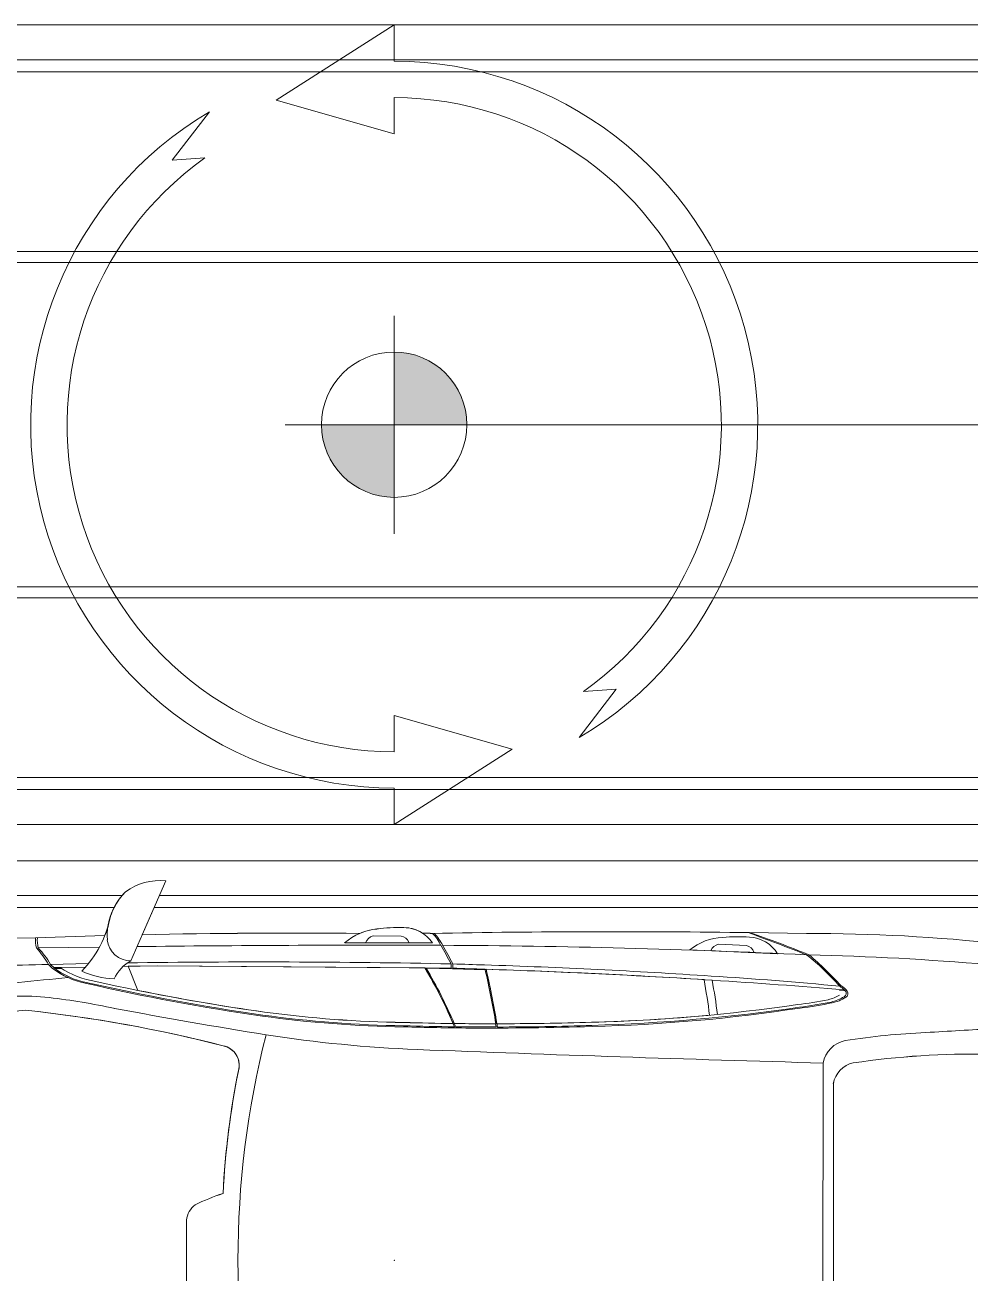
# Model space of a CAD drawing. Header units: inches. Extents: x 0 to 112, y 0 to 46.
# Drawn here: x 43.3 to 45.9, y 21.421 to 24.855 of the extents above; entities that cross this region are included whole.
import ezdxf

# ---------------------------------------------------------------- set-up
doc = ezdxf.new("R2010")
doc.units = ezdxf.units.IN
doc.header["$MEASUREMENT"] = 0
doc.set_wipeout_variables(frame=1)
doc.linetypes.add('PHANTOM', pattern=[12.7, 6.35, -1.27, 1.27, -1.27, 1.27, -1.27])
doc.layers.add('PK24E', color=7, linetype='Continuous')
doc.layers.add('PK24E-COMP-CAR', color=7, linetype='Continuous')
for name, color, linetype, true_color in [('PK24E-COMP-PALLET', 132, 'Continuous', 0x00b7c8), ('PK24E-HELPER', 253, 'PHANTOM', 0xa1a1a1), ('PK24E-SYS-LIFT', 31, 'Continuous', 0xffcc5a), ('PK24E-SYS-SHELF', 31, 'Continuous', 0xffcc5a)]:
    doc.layers.add(name, color=color, linetype=linetype, true_color=true_color)
doc.layers.add('PK24E-TTARROW', color=20, linetype='Continuous', lineweight=20, true_color=0xf54b32)
doc.layers.add('Text', color=142, linetype='Continuous', lineweight=20)

# ---------------------------------------------------------------- blocks, each defined once
blk = doc.blocks.new('ELIFTTT-CHASIS--TOP-COMP-PKE24')
at = {"layer": 'PK24E-HELPER'}
blk.add_point((0, -167.5), dxfattribs=at)
at = {"layer": 'PK24E-SYS-LIFT', "lineweight": 5}
for p, q in [((-68.85, 84.5), (-161.2, 84.5)), ((249.75, 84.5), (68.85, 84.5)), ((-249.75, 72.5), (-81.39, 72.5)), ((81.39, 72.5), (249.75, 72.5)), ((108.63, 9), (114.95, 9)), ((114.75, 8.8), (108.64, 8.8)), ((114.4, 8.7), (108.65, 8.7)), ((112.38, 7.3), (108.76, 7.3)), ((113.01, 6.79), (112.59, 7.21)), ((114.6, -5.5), (114.6, 8.5)), ((114.75, -5.8), (114.75, 8.8)), ((114.95, 8), (114.75, 8)), ((114.95, 7.5), (114.75, 7.5)), ((114.95, 9), (114.95, 8)), ((114.95, 8), (114.95, 7.5)), ((115.6, 7.75), (114.95, 7.75)), ((115.6, 7.75), (115.6, 3.3)), ((118.2, 7.8), (117.1, 7.61)), ((117.1, 7.61), (117.1, -4.61)), ((119.1, 8.5), (118.2, 8.5)), ((118.2, 8.5), (118.2, -5.5)), ((119.1, 8.5), (119.1, 8.15)), ((119.1, 7.64), (119.1, 8.15)), ((131.2, 8.15), (119.1, 8.15)), ((119.1, 7.64), (119.1, 7.62)), ((119.1, 6.42), (119.1, 7.62)), ((131.2, 7.62), (119.1, 7.62)), ((144.33, 8.37), (131.2, 8.37)), ((131.2, 8.37), (131.2, 8.15)), ((131.2, 7.62), (131.2, 8.15)), ((131.2, 6.42), (131.2, 7.62)), ((144.33, 8.37), (144.33, 6.36)), ((146.2, 6.58), (144.47, 8.31)), ((144.47, 8.31), (144.47, 6.32)), ((113.1, -3.58), (113.1, 6.58)), ((115.45, 6), (114.75, 6)), ((115.45, 6), (115.45, -3)), ((117.1, 6.6), (115.6, 6.6)), ((119.1, 4.82), (119.1, 6.42)), ((131.2, 6.42), (119.1, 6.42)), ((119.1, 3.69), (119.1, 4.82)), ((131.2, 4.82), (119.1, 4.82)), ((119.1, 3.69), (119.1, -0.69)), ((131.2, 4.82), (131.2, 6.42)), ((131.2, 3.22), (131.2, 4.82)), ((144.33, 6.36), (144.33, -5.37)), ((144.47, 6.32), (144.47, -5.31)), ((146.2, 6.58), (146.2, 5.09)), ((146.2, 5.09), (146.2, -3.58)), ((146.26, -3.44), (146.26, 6.44)), ((146.26, 6.43), (146.26, -3.43)), ((146.3, -3.35), (146.3, 6.35)), ((115.6, 1.5), (115.6, 3.3)), ((115.8, 3.13), (115.6, 3.13)), ((115.6, -0.3), (115.6, 1.5)), ((115.8, -0.13), (115.8, 3.13)), ((131.2, 3.22), (131.2, -0.22)), ((114.75, -3), (115.45, -3)), ((115.6, -0.13), (115.8, -0.13)), ((115.6, -0.3), (115.6, -4.75)), ((119.1, -1.82), (119.1, -0.69)), ((119.1, -1.82), (119.1, -1.82)), ((131.2, -1.82), (119.1, -1.82)), ((119.1, -3.44), (119.1, -1.82)), ((131.2, -1.82), (131.2, -0.22)), ((131.2, -3.44), (131.2, -1.82)), ((108.83, -6), (114.95, -6)), ((108.85, -5.7), (114.4, -5.7)), ((114.75, -5.8), (108.85, -5.8)), ((108.92, -4.3), (112.38, -4.3)), ((112.59, -4.21), (113.01, -3.79)), ((114.95, -4.5), (114.75, -4.5)), ((114.95, -5), (114.75, -5)), ((114.95, -5), (114.95, -4.5)), ((114.95, -4.75), (115.6, -4.75)), ((114.95, -6), (114.95, -5)), ((115.6, -3.6), (117.1, -3.6)), ((117.1, -4.61), (118.2, -4.8)), ((118.2, -5.5), (119.1, -5.5)), ((119.1, -3.44), (119.1, -3.57)), ((131.2, -3.44), (119.1, -3.44)), ((119.1, -5.15), (119.1, -3.57)), ((119.1, -5.15), (119.1, -5.5)), ((131.2, -5.15), (119.1, -5.15)), ((119.5, -5.3), (119.5, -5.15)), ((119.7, -5.3), (119.5, -5.3)), ((119.53, -8.75), (119.5, -5.3)), ((119.7, -5.3), (119.7, -5.15)), ((119.72, -5.3), (119.7, -5.3)), ((119.72, -5.3), (120.15, -5.3)), ((119.73, -8.75), (119.72, -5.3)), ((126.81, -5.3), (120.15, -5.3)), ((120.15, -5.3), (120.15, -5.3)), ((120.15, -5.3), (120.2, -8.17)), ((120.15, -5.3), (120.2, -8.17)), ((121.68, -5.91), (120.76, -6.61)), ((121.68, -5.91), (120.76, -6.61)), ((120.76, -6.61), (120.76, -6.61)), ((120.76, -6.61), (120.91, -7.75)), ((121.68, -5.91), (121.68, -5.9)), ((122.75, -6.35), (121.68, -5.91)), ((122.75, -6.35), (121.68, -5.91)), ((122.9, -7.49), (122.75, -6.35)), ((122.75, -6.35), (122.75, -6.35)), ((122.9, -7.49), (122.75, -6.35)), ((123.94, -6.92), (124.42, -6.08)), ((124.42, -6.09), (123.94, -6.92)), ((124.42, -6.09), (124.42, -6.08)), ((124.65, -5.95), (125.61, -5.95)), ((124.65, -5.95), (124.65, -5.95)), ((125.61, -5.95), (124.65, -5.95)), ((125.61, -5.95), (125.61, -5.95)), ((125.84, -6.08), (126.32, -6.92)), ((125.84, -6.09), (125.84, -6.08)), ((126.32, -6.92), (125.84, -6.09)), ((126.76, -8.17), (126.81, -5.3)), ((126.81, -5.3), (126.76, -8.17)), ((126.81, -5.3), (126.81, -5.3)), ((126.81, -5.3), (127.84, -5.3)), ((127.83, -8.75), (127.84, -5.3)), ((127.86, -5.3), (127.84, -5.3)), ((127.86, -5.3), (127.86, -5.15)), ((128.06, -5.3), (127.86, -5.3)), ((128.03, -8.75), (128.06, -5.3)), ((128.06, -5.3), (128.06, -5.15)), ((131.2, -5.15), (131.2, -3.44)), ((131.2, -5.15), (131.2, -5.37)), ((131.2, -5.37), (137.47, -5.37)), ((137.79, -5.37), (144.33, -5.37)), ((144.47, -5.31), (146.2, -3.58)), ((119.48, -8.75), (119.49, -9.33)), ((119.71, -8.75), (119.48, -8.75)), ((119.49, -9.5), (119.59, -9.5)), ((119.49, -9.5), (119.5, -9.68)), ((119.5, -9.68), (119.5, -9.75)), ((119.5, -9.68), (128.06, -9.68)), ((119.5, -9.75), (119.5, -9.8)), ((119.5, -9.75), (128.06, -9.75)), ((119.5, -9.8), (128.06, -9.8)), ((119.59, -9.5), (127.97, -9.5)), ((127.97, -9.5), (119.59, -9.5)), ((119.59, -9.5), (119.59, -9.5)), ((119.71, -8.75), (119.71, -9.29)), ((119.71, -8.75), (127.85, -8.75)), ((119.71, -9.29), (127.85, -9.29)), ((120.2, -8.17), (120.2, -8.17)), ((120.2, -8.75), (120.2, -8.17)), ((120.2, -8.75), (120.2, -8.17)), ((120.2, -8.75), (120.2, -8.17)), ((120.91, -7.75), (121.98, -8.2)), ((121.98, -8.2), (122.9, -7.49)), ((122.9, -7.49), (122.9, -7.49)), ((123.93, -7.05), (123.93, -7.05)), ((123.94, -6.92), (123.94, -6.91)), ((123.94, -7.19), (124.42, -8.02)), ((124.65, -8.15), (125.61, -8.15)), ((125.84, -8.02), (126.32, -7.19)), ((126.32, -6.92), (126.32, -6.91)), ((126.33, -7.05), (126.33, -7.05)), ((126.76, -8.17), (126.76, -8.17)), ((126.76, -8.17), (126.76, -8.17)), ((126.76, -8.75), (126.76, -8.17)), ((126.76, -8.75), (126.76, -8.17)), ((126.76, -8.17), (126.76, -8.75)), ((127.85, -8.75), (127.85, -9.29)), ((128.08, -8.75), (127.85, -8.75)), ((127.97, -9.5), (128.07, -9.5)), ((127.97, -9.5), (127.97, -9.5)), ((128.07, -9.5), (128.06, -9.68)), ((128.06, -9.68), (128.06, -9.75)), ((128.06, -9.75), (128.06, -9.8)), ((128.08, -8.75), (128.07, -9.33)), ((-81.39, -72.5), (-249.75, -72.5)), ((249.75, -72.5), (81.39, -72.5)), ((-141.25, -84.5), (-68.85, -84.5)), ((68.85, -84.5), (171.2, -84.5))]:
    blk.add_line(p, q, dxfattribs=at)
at = {"layer": 'PK24E-SYS-LIFT', "lineweight": 5, "flags": 128}
for points in [[(119.49, -9.5), (119.49, -9.42), (119.49, -9.33)], [(128.07, -9.5), (128.07, -9.42), (128.07, -9.33)]]:
    blk.add_lwpolyline(points, dxfattribs=at)
at = {"layer": 'PK24E-SYS-LIFT', "lineweight": 5}
for radius in [109, 60]:
    blk.add_circle((0, 0), radius, dxfattribs=at)
for centre, radius, start, end in [((112.38, 7), 0.3, 45, 90), ((114.4, 8.5), 0.2, 0, 90), ((144.33, 8.17), 0.2, 45, 90), ((112.8, 6.58), 0.3, 0, 45), ((115.4, 3.3), 0.2, 0, 75.5225), ((146.06, 6.44), 0.2, 0, 45), ((146.19, 6.35), 0.11, 0, 50.4877), ((115.4, -0.3), 0.2, 284.4775, 0), ((146.19, -3.35), 0.11, 309.5123, 0), ((112.38, -4), 0.3, 270, 315), ((112.8, -3.58), 0.3, 315, 0), ((114.4, -5.5), 0.2, 270, 0), ((137.63, -12.31), 6.94, 88.6726, 91.3112), ((144.33, -5.17), 0.2, 270, 315), ((146.06, -3.44), 0.2, 315, 0), ((119.56, -9.5), 0.0322, 1.5298, 3.1054), ((127.94, -9.5), 0.0274, 357.5302, 359.3787)]:
    blk.add_arc(centre, radius, start, end, dxfattribs=at)
for centre, major_axis, ratio, start_param, end_param in [((125.13, -7.05), (1.2, 0), 0.999924, 1.981934, 2.206856), ((125.13, -7.05), (1.2, 0), 0.999924, 0.934737, 1.159658), ((114.79, 16.33), (18.71, -18.48), 0.975618, 5.661152, 5.669909), ((125.13, -7.05), (1.2, 0), 0.999924, 3.029132, 3.254054), ((125.13, -7.05), (1.2, 0), 0.999924, 4.076329, 4.301251), ((125.13, -7.05), (1.2, 0), 0.999924, 5.123527, 5.348449), ((125.13, -7.05), (1.2, 0), 0.999924, 6.170724, 6.395646), ((132.77, 16.33), (18.71, 18.48), 0.975618, 3.754869, 3.763626)]:
    blk.add_ellipse(centre, major_axis=major_axis, ratio=ratio, start_param=start_param, end_param=end_param, dxfattribs=at)
for points, knots in [([(119.59, -9.5), (119.59, -9.5), (119.59, -9.5), (119.59, -9.5), (119.59, -9.5)], [0, 0, 0, 0, 0.942376, 1, 1, 1, 1]), ([(120.2, -8.17), (120.2, -8.17), (120.2, -8.17), (120.2, -8.17), (120.2, -8.17), (120.2, -8.17), (120.2, -8.17)], [0, 0, 0, 0, 0.043511, 0.220779, 0.610768, 1, 1, 1, 1]), ([(127.97, -9.5), (127.97, -9.5), (127.97, -9.5), (127.97, -9.5), (127.97, -9.5)], [0, 0, 0, 0, 0.058671, 1, 1, 1, 1])]:
    blk.add_open_spline(points, degree=3, knots=knots, dxfattribs=at)
blk = doc.blocks.new('ELIFTTT-TT--TOP-COMP-PKE24')
at = {"layer": 'PK24E-SYS-LIFT', "lineweight": 5}
for p, q in [((-18.75, 89.5), (-18.75, 84.5)), ((-11.25, 89.5), (-18.75, 89.5)), ((-11.25, 84.5), (-11.25, 89.5)), ((-3.6, 89.5), (-3.6, 84.5)), ((-3.6, 89.5), (-3.58, 89.5)), ((-3.58, 89.5), (-3.58, 84.5)), ((-0.17, 89.5), (-3.58, 89.5)), ((-0.17, 84.5), (-0.17, 89.5)), ((-0.17, 89.5), (0.17, 89.5)), ((0.17, 89.5), (0.17, 84.5)), ((3.58, 89.5), (0.17, 89.5)), ((3.58, 84.5), (3.58, 89.5)), ((3.58, 89.5), (3.6, 89.5)), ((3.6, 84.5), (3.6, 89.5)), ((11.25, 89.5), (11.25, 84.5)), ((18.75, 89.5), (11.25, 89.5)), ((18.75, 84.5), (18.75, 89.5)), ((230.5, 84.5), (-230.5, 84.5)), ((-87.6, 74.5), (-220.5, 74.5)), ((-87.6, -74.5), (-87.6, 74.5)), ((77.6, 74.5), (-77.6, 74.5)), ((-77.6, 74.5), (-77.6, -74.5)), ((77.6, -74.5), (77.6, 74.5)), ((220.5, 74.5), (87.6, 74.5)), ((87.6, 74.5), (87.6, -74.5)), ((98.42, 7.96), (96.92, 7.8)), ((96.92, 7.8), (96.92, 7.7)), ((96.92, 7.7), (96.92, 7.29)), ((96.92, 7.29), (96.92, 6.04)), ((98.42, 5.5), (98.42, 8.05)), ((98.42, 8.05), (111.02, 8.05)), ((98.52, 8.79), (98.52, 8.05)), ((98.82, 8.79), (98.52, 8.79)), ((98.82, 8.05), (98.82, 8.79)), ((98.82, 8.79), (110.62, 8.79)), ((110.62, 8.79), (110.62, 8.05)), ((110.92, 8.79), (110.62, 8.79)), ((110.92, 8.05), (110.92, 8.79)), ((111.02, 6.75), (111.02, 8.05)), ((96.92, 5.5), (96.62, 5.5)), ((96.62, 5.5), (96.62, 0)), ((96.92, 6.04), (96.92, 4.93)), ((96.92, 4.93), (96.92, 2.77)), ((98.42, -11.5), (98.42, 5.5)), ((111.32, 6.75), (99.67, 6.75)), ((99.67, 4.25), (111.32, 4.25)), ((104.72, -10.25), (104.72, 4.25)), ((105.72, -10.25), (105.72, 4.25)), ((111.02, -10.25), (111.02, 4.25)), ((111.32, 4.25), (111.32, 6.75)), ((112.82, 6.1), (111.32, 6.1)), ((112.82, 0), (112.82, 6.1)), ((-87.6, 2.25), (-220, 2.25)), ((-59.96, 2.25), (-77.6, 2.25)), ((77.6, 2.25), (59.96, 2.25)), ((96.42, 2.25), (87.6, 2.25)), ((96.62, 2.75), (96.52, 2.75)), ((96.52, 2.75), (96.52, -2.75)), ((96.62, 0), (96.62, -5.5)), ((96.92, 2.77), (96.92, 1.25)), ((96.92, 1.25), (96.92, 0)), ((96.92, 0), (96.92, -1.25)), ((112.92, 2.75), (112.82, 2.75)), ((112.82, -6.1), (112.82, 0)), ((112.92, -2.75), (112.92, 2.75)), ((220, 2.25), (113.02, 2.25)), ((-220, -2.25), (-87.6, -2.25)), ((-77.6, -2.25), (-59.96, -2.25)), ((59.96, -2.25), (77.6, -2.25)), ((87.6, -2.25), (96.42, -2.25)), ((96.52, -2.75), (96.62, -2.75)), ((96.92, -1.25), (96.92, -2.77)), ((96.92, -2.77), (96.92, -4.29)), ((112.82, -2.75), (112.92, -2.75)), ((113.02, -2.25), (220, -2.25)), ((96.62, -5.5), (96.92, -5.5)), ((96.92, -4.29), (98.42, -4.37)), ((96.92, -5.04), (96.92, -4.29)), ((96.92, -7.96), (96.92, -5.04)), ((97.52, -5.07), (96.92, -5.04)), ((97.52, -5.93), (97.52, -5.07)), ((97.52, -7.65), (97.52, -5.93)), ((111.02, -6.1), (112.82, -6.1)), ((112.52, -6.7), (111.02, -6.7)), ((112.52, -22.7), (112.52, -6.7)), ((116.42, -6.41), (114.62, -6.41)), ((114.62, -6.41), (114.62, -7.49)), ((114.62, -22.99), (114.62, -6.41)), ((117.72, -5.1), (116.42, -5.1)), ((116.42, -24.3), (116.42, -5.1)), ((117.72, -5.1), (137.72, -5.1)), ((117.72, -5.1), (117.72, -5.87)), ((117.72, -6.6), (117.72, -5.87)), ((117.72, -6.6), (137.72, -6.6)), ((117.72, -9.47), (117.72, -6.6)), ((153.04, -5.05), (137.72, -5.05)), ((137.72, -5.05), (137.72, -5.1)), ((137.72, -5.82), (137.72, -5.1)), ((137.72, -5.82), (137.72, -6.6)), ((137.72, -9.38), (137.72, -6.6)), ((155.72, -7.73), (153.04, -5.05)), ((153.04, -24.35), (153.04, -5.05)), ((96.92, -7.96), (97.52, -8.02)), ((98.42, -7.59), (97.52, -7.65)), ((111.32, -10.25), (99.67, -10.25)), ((111.32, -10.25), (111.32, -12.75)), ((114.62, -7.49), (112.52, -7.49)), ((114.62, -14.7), (114.62, -7.49)), ((117.72, -10.92), (117.72, -9.47)), ((137.72, -9.38), (137.72, -10.92)), ((155.72, -21.67), (155.72, -7.73)), ((97.52, -13.45), (98.42, -13.54)), ((98.42, -13.65), (98.42, -11.5)), ((98.42, -13.65), (98.42, -14.92)), ((104.72, -15.45), (98.42, -13.65)), ((99.67, -12.75), (111.32, -12.75)), ((104.72, -14.4), (104.72, -12.75)), ((105.72, -14.4), (105.72, -12.75)), ((111.02, -14.4), (111.02, -12.75)), ((137.72, -10.92), (117.72, -10.92)), ((117.72, -10.92), (117.72, -14.7)), ((137.72, -13.72), (137.72, -10.92)), ((137.72, -13.72), (137.72, -15.68)), ((98.42, -15.5), (98.42, -14.92)), ((98.42, -15.5), (98.62, -15.55)), ((98.62, -15.55), (104.72, -17.18)), ((98.62, -19.04), (98.62, -15.55)), ((104.72, -14.4), (105.72, -14.4)), ((104.72, -22.75), (104.72, -14.4)), ((105.72, -22.75), (105.72, -14.4)), ((105.72, -14.4), (111.02, -14.4)), ((111.02, -22.55), (111.02, -14.4)), ((114.62, -21.91), (114.62, -14.7)), ((117.72, -14.7), (117.72, -18.48)), ((137.72, -18.48), (137.72, -15.68)), ((98.62, -20.56), (98.62, -19.04)), ((98.62, -20.77), (98.62, -20.56)), ((117.72, -18.48), (137.72, -18.48)), ((117.72, -19.93), (117.72, -18.48)), ((117.72, -21.45), (117.72, -19.93)), ((137.72, -18.48), (137.72, -20.02)), ((137.72, -21.45), (137.72, -20.02)), ((99.72, -21.96), (104.72, -22.4)), ((104.72, -22.95), (104.72, -22.75)), ((104.72, -22.75), (105.72, -22.75)), ((104.72, -22.95), (105.72, -22.95)), ((105.72, -22.55), (111.02, -22.55)), ((105.72, -22.75), (111.02, -22.75)), ((105.72, -22.95), (105.72, -22.75)), ((111.02, -22.75), (111.02, -22.55)), ((111.02, -22.7), (112.52, -22.7)), ((112.52, -21.91), (114.62, -21.91)), ((114.62, -21.91), (114.62, -22.99)), ((114.62, -22.99), (116.42, -22.99)), ((117.72, -22.3), (117.72, -21.45)), ((137.72, -21.45), (117.72, -21.45)), ((117.72, -22.3), (117.72, -24.3)), ((137.72, -21.45), (137.72, -22.37)), ((137.72, -24.3), (137.72, -22.37)), ((153.04, -24.35), (155.72, -21.67)), ((116.42, -24.3), (117.72, -24.3)), ((137.72, -24.3), (117.72, -24.3)), ((118.31, -29.45), (118.31, -24.3)), ((118.61, -29.45), (118.61, -24.3)), ((129.61, -29.45), (129.61, -24.3)), ((129.91, -29.45), (129.91, -24.3)), ((137.72, -24.3), (137.72, -24.35)), ((137.72, -24.35), (148.38, -24.35)), ((148.87, -24.35), (148.38, -24.35)), ((148.87, -24.35), (153.04, -24.35)), ((118.61, -29.45), (118.31, -29.45)), ((129.61, -29.45), (118.61, -29.45)), ((129.91, -29.45), (129.61, -29.45)), ((-220.5, -74.5), (-87.6, -74.5)), ((-77.6, -74.5), (77.6, -74.5)), ((87.6, -74.5), (220.5, -74.5)), ((230.5, -84.5), (-230.5, -84.5)), ((-18.75, -84.5), (-18.75, -89.5)), ((-11.25, -89.5), (-11.25, -84.5)), ((-3.6, -84.5), (-3.6, -89.5)), ((-3.58, -84.5), (-3.58, -89.5)), ((-0.17, -89.5), (-0.17, -84.5)), ((0.17, -84.5), (0.17, -89.5)), ((3.58, -89.5), (3.58, -84.5)), ((3.6, -89.5), (3.6, -84.5)), ((11.25, -84.5), (11.25, -89.5)), ((18.75, -89.5), (18.75, -84.5)), ((-11.25, -89.5), (-18.75, -89.5)), ((-3.58, -89.5), (-3.6, -89.5)), ((-0.17, -89.5), (-3.58, -89.5)), ((0.17, -89.5), (-0.17, -89.5)), ((3.58, -89.5), (0.17, -89.5)), ((3.6, -89.5), (3.58, -89.5)), ((18.75, -89.5), (11.25, -89.5))]:
    blk.add_line(p, q, dxfattribs=at)
blk.add_circle((100.47, -19.8), 2, dxfattribs=at)
for centre, radius, start, end in [((0, 0), 109, 50.8258, 129.1742), ((0, 0), 109, 143.482, 178.8172), ((0, 0), 109, 4.6242, 36.518), ((0, 0), 60, 2.1491, 177.8509), ((99.67, 5.5), 1.25, 90, 180), ((99.67, 5.5), 1.25, 180, 270), ((99.77, 5.5), 0.6, 0, 180), ((99.77, 5.5), 0.6, 180, 0), ((109.97, 5.5), 0.6, 0, 180), ((109.97, 5.5), 0.6, 180, 0), ((96.52, 2.65), 0.1, 90, 180), ((112.92, 2.65), 0.1, 0, 90), ((0, 0), 109, 181.1828, 216.518), ((0, 0), 60, 182.1491, 270), ((0, 0), 60, 270, 357.8509), ((96.52, -2.65), 0.1, 180, 270), ((112.92, -2.65), 0.1, 270, 0), ((99.67, -11.5), 1.25, 90, 180), ((99.67, -11.5), 1.25, 180, 270), ((99.77, -11.5), 0.6, 0, 180), ((99.77, -11.5), 0.6, 180, 0), ((109.97, -11.5), 0.6, 0, 180), ((109.97, -11.5), 0.6, 180, 0), ((100.47, -19.8), 2, 157.6684, 202.3316), ((100.47, -19.8), 2, 202.3316, 157.6684), ((0, 0), 109, 323.482, 347.9529), ((99.82, -20.77), 1.2, 180, 265), ((0, 0), 109, 230.8258, 309.1742)]:
    blk.add_arc(centre, radius, start, end, dxfattribs=at)
for points, knots in [([(96.42, 0), (96.42, 0.17), (96.42, 0.52), (96.42, 1.02), (96.42, 1.48), (96.42, 1.89), (96.42, 2.22), (96.42, 2.46), (96.42, 2.62), (96.42, 2.64), (96.42, 2.65)], [0, 0, 0, 0, 0.125, 0.25, 0.375, 0.5, 0.625, 0.75, 0.875, 1, 1, 1, 1]), ([(113.02, -2.65), (113.02, -2.64), (113.02, -2.62), (113.02, -2.46), (113.02, -2.22), (113.02, -1.89), (113.02, -1.48), (113.02, -1.02), (113.02, -0.52), (113.02, 0), (113.02, 0.52), (113.02, 1.02), (113.02, 1.48), (113.02, 1.89), (113.02, 2.22), (113.02, 2.46), (113.02, 2.62), (113.02, 2.64), (113.02, 2.65)], [0, 0, 0, 0, 0.0625, 0.125, 0.1875, 0.25, 0.3125, 0.375, 0.4375, 0.5, 0.5625, 0.625, 0.6875, 0.75, 0.8125, 0.875, 0.9375, 1, 1, 1, 1]), ([(96.42, -2.65), (96.42, -2.64), (96.42, -2.62), (96.42, -2.46), (96.42, -2.22), (96.42, -1.89), (96.42, -1.48), (96.42, -1.02), (96.42, -0.52), (96.42, -0.17), (96.42, 0)], [0, 0, 0, 0, 0.125, 0.25, 0.375, 0.5, 0.625, 0.75, 0.875, 1, 1, 1, 1]), ([(97.52, -7.65), (97.52, -7.81), (97.52, -8.13), (97.52, -8.66), (97.52, -9.21), (97.52, -9.6), (97.52, -9.79)], [0, 0, 0, 0, 0.25, 0.5, 0.75, 1, 1, 1, 1]), ([(97.52, -9.79), (97.52, -9.96), (97.52, -10.31), (97.52, -10.82), (97.52, -11.3), (97.52, -11.76), (97.52, -12.18), (97.52, -12.55), (97.52, -12.87), (97.52, -13.12), (97.52, -13.31), (97.52, -13.41), (97.52, -13.46), (97.52, -13.45), (97.52, -13.45)], [0, 0, 0, 0, 0.09042, 0.180841, 0.271261, 0.361682, 0.452102, 0.542523, 0.632943, 0.723363, 0.813784, 0.904205, 0.994625, 1, 1, 1, 1]), ([(148.38, -24.35), (148.39, -24.35), (148.39, -24.35), (148.43, -24.35), (148.49, -24.35), (148.57, -24.35), (148.65, -24.35), (148.73, -24.35), (148.8, -24.35), (148.85, -24.35), (148.86, -24.35), (148.87, -24.35), (148.87, -24.35)], [0, 0, 0, 0, 0.106795, 0.213596, 0.320503, 0.427754, 0.535474, 0.643625, 0.75192, 0.859858, 0.967037, 1, 1, 1, 1])]:
    blk.add_open_spline(points, degree=3, knots=knots, dxfattribs=at)
blk = doc.blocks.new('*U8')
at = {"lineweight": 5}
blk.add_wipeout([(-262.27, 110), (262.27, 110), (267.5, 96.99), (267.5, -96.99), (262.27, -110), (-262.27, -110), (-267.5, -96.99), (-267.5, 96.99)], dxfattribs=at)
at = {"layer": 'PK24E-COMP-PALLET', "lineweight": 5}
for p, q in [((262.27, 110), (-262.27, 110)), ((249.45, 100.42), (-249.45, 100.42)), ((249.45, 97.11), (-249.45, 97.11)), ((249.45, 47.67), (-249.45, 47.67)), ((249.45, 44.65), (-249.45, 44.65)), ((249.45, -44.65), (-249.45, -44.65)), ((249.45, -47.67), (-249.45, -47.67)), ((249.45, -97.11), (-249.45, -97.11)), ((249.45, -100.42), (-249.45, -100.42)), ((262.27, -110), (-262.27, -110))]:
    blk.add_line(p, q, dxfattribs=at)
at = {"layer": 'PK24E-HELPER', "lineweight": 5}
blk.add_point((0, 0), dxfattribs=at)
blk = doc.blocks.new('TTARROW---TOP-DECOR-PK24')
at = {"layer": 'PK24E-TTARROW', "lineweight": 5}
for points in [[(0, 90), (0, 80), (-32.49, 89.27), (0, 110), (0, 100, -0.763437), (50.85, -86.11), (61.06, -72.77), (52.06, -73.42, 0.73095)], [(0, -90), (0, -80), (32.49, -89.27), (0, -110), (0, -100, -0.763437), (-50.85, 86.11), (-61.06, 72.77), (-52.06, 73.42, 0.73095)]]:
    blk.add_lwpolyline(points, format="xyb", close=True, dxfattribs=at)
blk = doc.blocks.new('ELIFT-DU--TOP-COMP-PKE24')
at = {"layer": 'PK24E-HELPER', "lineweight": 5}
blk.add_point((0, 0), dxfattribs=at)
at = {"layer": 'PK24E-SYS-LIFT', "linetype": 'Continuous', "lineweight": 5}
for p, q in [((-245.37, -130.25), (266.63, -130.25)), ((-270.56, -133.55), (294.94, -133.55)), ((-270.56, -133.88), (294.94, -133.88)), ((279.63, -131.25), (-258.37, -131.25)), ((279.63, -131.55), (-258.37, -131.55)), ((-270.56, -134.98), (294.94, -134.98)), ((-270.56, -137.52), (294.94, -137.52)), ((-270.56, -138.62), (294.94, -138.62)), ((-270.56, -138.95), (294.94, -138.95)), ((-258.37, -140.95), (279.63, -140.95)), ((-258.37, -141.25), (279.63, -141.25))]:
    blk.add_line(p, q, dxfattribs=at)
at = {"lineweight": 5}
blk.add_wipeout([(-285.75, -175), (-285.75, -160), (307, -160), (307, -175)], dxfattribs=at)
at = {"layer": 'PK24E-SYS-LIFT', "linetype": 'Continuous', "lineweight": 5}
for p, q in [((307, -160), (-285.75, -160)), ((-285.75, -175), (307, -175))]:
    blk.add_line(p, q, dxfattribs=at)
blk = doc.blocks.new('*U32')
for name in ['ELIFTTT-CHASIS--TOP-COMP-PKE24', 'ELIFTTT-TT--TOP-COMP-PKE24']:
    blk.add_blockref(name, (0, 0))
at = {"layer": 'PK24E-SYS-SHELF'}
blk.add_blockref('*U8', (0, 0), dxfattribs=at)
blk.add_blockref('TTARROW---TOP-DECOR-PK24', (0, 0))
blk.add_blockref('ELIFT-DU--TOP-COMP-PKE24', (0, 0))
blk = doc.blocks.new('SEDAN---TOP-COMP-PKE24')
at = {"layer": 'PK24E-COMP-CAR', "lineweight": 5}
for p, q in [((120.81, 48.65), (120.81, -48.65)), ((-57.16, 11.11), (-57.16, -11.11)), ((16.52, -65.21), (16.91, -64.26)), ((16.91, -64.26), (28.03, -64.26)), ((28.03, -64.26), (27.9, -65.14)), ((-70.54, -74.33), (-73.22, -80.95)), ((122.48, -74.33), (124.09, -74.18)), ((123.8, -74.5), (124.09, -74.18)), ((-95.15, -81.48), (-93.97, -80.32)), ((-94.58, -81.49), (-93.64, -80.58)), ((-94.58, -81.49), (-84.09, -81.71)), ((-93.64, -80.58), (-91.91, -80.62)), ((-93.36, -80.34), (-91.61, -80.39)), ((-91.91, -80.62), (-84.91, -80.75)), ((-74.57, -80.93), (-65.09, -81.1)), ((15.63, -80.44), (-65.09, -81.1)), ((16.01, -80.23), (8.78, -80.42)), ((15.63, -81.62), (15.63, -80.46)), ((16.01, -80.23), (25.03, -79.95)), ((16.15, -81.61), (16.15, -80.46)), ((-62.86, -104.5), (-72.44, -82.5)), ((105.43, -84.4), (81.33, -85.52)), ((-98.66, -88.8), (-169.27, -88.29)), ((-98.66, -88.8), (-79.61, -89.39)), ((-97.93, -86.02), (-81.06, -86.26)), ((10.5, -87.37), (-13.63, -87.41)), ((-5.82, -89.3), (1.87, -89.25)), ((89.22, -87.05), (96.9, -86.66)), ((97.78, -90.23), (113.41, -89.96))]:
    blk.add_line(p, q, dxfattribs=at)
blk.add_lwpolyline([(237.67, 34.67, -0.065564), (237.67, -34.67, -0.050927), (233.64, -58.91, -0.171896), (225.75, -72.2, -0.105095), (211.54, -78.64, -0.042052), (167.21, -87.06, -0.029408), (113.41, -89.96), (97.78, -90.23, -0.008053), (10.57, -90.02, -0.000309), (7.83, -90.05, -0.150488), (2.6, -91.59, -0.044865), (-4.76, -91.22, -0.077763), (-9.49, -90.01, -0.007742), (-69.33, -89.64), (-62.86, -104.5, -0.182926), (-73.91, -101.48, -0.158163), (-78.74, -91.93, 0.023024), (-79.61, -89.39), (-98.66, -88.8), (-169.27, -88.29)], format="xyb", dxfattribs=at)
for points in [[(-101.46, 68.87, 0.21976), (-113.83, 62.35, 0.069678), (-119.98, 41.74, 0.063275), (-119.98, -41.74, 0.069678), (-113.83, -62.35, 0.21976), (-101.46, -68.87, 0.037117), (-46.41, -58.91, 0.360325), (-42.69, -53.02, -0.038423), (-47.08, -18.45, -0.032223), (-54.77, -15.32, -0.201945), (-57.16, -11.11), (-57.16, 11.11, -0.201945), (-54.77, 15.32, -0.032223), (-47.08, 18.45, -0.038423), (-42.69, 53.02, 0.360325), (-46.41, 58.91, 0.037117)], [(126.3, 54.38, 0.304088), (120.81, 48.65), (120.81, -48.65, 0.304088), (126.3, -54.38, 0.041268), (163.52, -56.77, 0.163886), (180.58, -26.5, 0.091893), (180.58, 26.5, 0.163886), (163.52, 56.77, 0.041268)], [(-35.67, -68.36, 0.014822), (-70.53, -74.32), (-73.22, -80.95), (-65.09, -81.1), (8.42, -80.5, 0.035411), (16.22, -65.21, 0.004063), (2.71, -65.49, 0.030043)], [(28.25, -65.14, -0.016235), (25.28, -80.15, 0.007485), (85.26, -77.28, 0.008624), (86.77, -67.51, 0.017199), (54.29, -65.56, 0.00745)]]:
    blk.add_lwpolyline(points, format="xyb", close=True, dxfattribs=at)
for centre, radius, start, end in [((210.31, 0), 253.31, 165.808, 194.192), ((38507.92, 0), 38389.96, 179.918916, 180.081084), ((-50.97, -10.37), 6.23, 186.772, 232.4403), ((-26.66, 42.67), 64.44, 244.1381, 251.5206), ((179.75, -7.18), 227.11, 182.8433, 191.4441), ((127.83, -47.42), 7.13, 189.9413, 257.5968), ((-48.11, -53.72), 5.46, 280.7864, 15.7195), ((396.89, -10097.96), 10047.5, 91.590564, 92.227959), ((125.55, -53), 7.66, 190.0225, 259.0962), ((159.36, 169.54), 226.34, 261.6002, 271.0528), ((20.7, -421.08), 363.31, 92.2731, 98.8617), ((-140.88, 306.38), 377.31, 275.9976, 284.3943), ((154.02, 128.07), 190.95, 260.983, 267.6826), ((-100.59, -52.21), 16.68, 217.4493, 267.0265), ((209.43, -1589.03), 1546.4, 99.10455, 100.67068), ((7.17, -381.59), 317.33, 90.8296, 97.8651), ((7.21, -382.52), 317.96, 90.8306, 97.8297), ((26.5, -878.44), 814.5, 90.39974, 91.68308), ((26.62, -883.44), 819.2, 90.70082, 91.68048), ((26.97, -896.69), 831.55, 90.74266, 91.67201), ((-95.53, -17.86), 121.37, 328.9283, 337.5024), ((-95.23, -17.86), 121.37, 328.9738, 337.0404), ((26.97, -896.69), 831.55, 90.44531, 90.72021), ((27.03, -939.01), 873.87, 89.94289, 90.42712), ((26.45, -924.83), 860.88, 88.13638, 90.37496), ((-204.64, -26.99), 235.7, 347.0129, 350.6847), ((-204.34, -26.99), 235.7, 346.9615, 350.9044), ((27.03, -939.01), 873.87, 88.21232, 89.92579), ((26.62, -925.75), 861.51, 88.152, 89.88227), ((40.47, -551.19), 486.69, 81.6074, 88.359), ((43.18, -517.82), 453.56, 81.3134, 88.577), ((250.68, 1623.18), 1689.13, 266.45713, 267.09063), ((48.2, -656.1), 594.88, 98.16183, 102.93838), ((50.14, -668.51), 607.14, 98.16699, 102.83422), ((47.41, -659.23), 596.69, 98.00361, 102.53441), ((7.37, -386.04), 320.58, 90.8327, 97.7159), ((42.27, -538.54), 473.13, 81.6511, 88.5442), ((-197.26, -28.6), 286.68, 350.2243, 352.2015), ((-192.67, -28.85), 284.29, 350.2213, 352.1425), ((-102.26, -4.78), 67.99, 259.9819, 276.1991), ((-118.87, 126.79), 200.59, 276.859, 282.077), ((98.54, -174.84), 105.16, 78.5605, 83.2148), ((98.59, -175.86), 106.94, 78.3574, 83.0636), ((98.5, -176.78), 108.13, 78.2929, 82.9977), ((117.61, -80.7), 9.1, 57.6101, 78.6417), ((118.02, -81.66), 10.75, 57.5586, 78.4549), ((118.64, -80.77), 10.03, 56.0997, 79.6476), ((-43.08, 455.9), 535.77, 262.0779, 265.0081), ((19.59, 1003.28), 1083.66, 273.57799, 275.45346), ((-42.72, 1961.75), 2043.04, 273.65421, 274.67506), ((69.93, -29.14), 70.13, 308.3621, 318.6447), ((118.65, -69.33), 7.29, 302.6059, 314.9341), ((119.22, -69.61), 7.04, 302.1244, 320.0705), ((123.26, -73.51), 1.07, 321.1273, 60.5509), ((123.66, -73.47), 1.17, 325.5974, 60.6486), ((-80.5, -98.49), 22.61, 101.4713, 126.5562), ((-80.74, -97.3), 21.15, 100.8688, 127.7306), ((-78.45, -100.5), 24, 98.7225, 124.1121), ((-76.49, -99.59), 22.08, 91.5527, 115.3696), ((-66.73, -72.51), 11.5, 205.754, 240.2655), ((-33.65, 1742.8), 1825.08, 271.83642, 273.79719), ((-40.59, 1924.38), 2005.61, 271.8736, 273.66159), ((53.37, -12.12), 94.18, 310.1479, 317.6452), ((-36.32, 2454.38), 2536.54, 268.02863, 268.67112), ((-120.33, -66.66), 29.22, 318.5421, 329.5288), ((-112.63, -71.62), 20.57, 315.5959, 331.3246), ((-106.68, -100.05), 29.09, 10.7087, 44.576), ((-36.58, 2440.23), 2522.39, 269.16371, 271.18606), ((-55.59, -45.28), 79.96, 328.7678, 332.9734), ((400.86, -299.68), 442.21, 150.4526, 151.2143), ((47.02, -862.9), 783.05, 91.61302, 92.25907), ((114.29, -3096.19), 3016.18, 91.69953, 91.86452), ((94.27, 735.78), 820.14, 271.38523, 274.84015), ((-72.64, -88.8), 6.31, 88.1706, 175.2645), ((0.75, 2315.17), 2401.94, 270.29908, 272.68948), ((91.15, -73.14), 15.8, 231.5942, 267.1664), ((89.88, -84.08), 3.04, 203.6954, 257.4879), ((96.44, -84.06), 2.64, 279.9688, 341.6978), ((-293.91, 966.2), 1126.56, 290.32308, 291.19875), ((97.45, -79.7), 9.26, 271.7798, 329.5538), ((7.29, 176.06), 281.25, 288.7702, 292.3189), ((-88.33, -88.24), 10.35, 167.547, 183.0978), ((-90.22, -88.08), 7.98, 165.0303, 185.2153), ((-61.6, -89.26), 17.35, 176.776, 224.7935), ((-4.65, 5675.73), 5762.5, 269.342781, 270.173243), ((-3.27, -75.49), 15.8, 229.0153, 264.5875), ((-5.03, -86.36), 3.04, 201.1166, 254.909), ((1.53, -86.64), 2.64, 277.3899, 339.1189), ((2.73, -82.33), 9.26, 269.2009, 326.9749), ((2.79, -82.38), 10.9, 315.5364, 336.4221), ((2.01, -81.41), 12.48, 316.5591, 334.7116), ((94.26, -47.96), 41.15, 264.5788, 274.8541), ((115.73, 368.46), 458.42, 269.71, 276.4479), ((-27.52, 1842.23), 1932.32, 268.7601, 270.53449), ((0.97, -50.47), 41.15, 261.9999, 272.2752), ((-19.05, 2122.12), 2212.33, 270.69616, 270.76694), ((60.59, 2617.2), 2707.68, 268.94152, 270.78717), ((-64.4, -88.4), 16.17, 233.9975, 275.4625)]:
    blk.add_arc(centre, radius, start, end, dxfattribs=at)
blk = doc.blocks.new('*U12')
at = {"lineweight": 5}
blk.add_wipeout([(-267.5, 96.99), (-262.27, 110), (262.27, 110), (267.5, 96.99), (267.5, -96.99), (262.27, -110), (-262.27, -110), (-267.5, -96.99)], dxfattribs=at)
at = {"layer": 'PK24E-COMP-PALLET', "lineweight": 5}
for p, q in [((-77.07, -97.11), (-249.45, -97.11)), ((249.45, -97.11), (-66.08, -97.11)), ((-74.88, -100.42), (-249.45, -100.42)), ((249.45, -100.42), (-64.64, -100.42)), ((262.27, -110), (-262.27, -110))]:
    blk.add_line(p, q, dxfattribs=at)
at = {"layer": 'PK24E-HELPER', "lineweight": 5}
blk.add_point((0, 0), dxfattribs=at)
at = {"layer": 'PK24E', "lineweight": 5}
blk.add_blockref('SEDAN---TOP-COMP-PKE24', (0, 0), dxfattribs=at)
blk = doc.blocks.new('*U13')
at = {"layer": 'PK24E-HELPER'}
blk.add_point((0, -230), dxfattribs=at)
at = {"layer": 'PK24E', "lineweight": 5}
blk.add_blockref('*U12', (0, 0), dxfattribs=at)
blk = doc.blocks.new('LAYOUT----DATA-PK24')
at = {"layer": 'PK24E', "lineweight": 5}
h = blk.add_hatch(color=4, dxfattribs=at)
h.dxf.hatch_style = 1
h.paths.add_polyline_path([(-20, 0, 0.414214), (0, -20), (0, 0)])
h.paths.add_polyline_path([(0, 0), (20, 0, 0.414214), (0, 20)])
at = {"layer": 'PK24E', "color": 4, "lineweight": 5}
for p, q in [((0, 30), (0, -30)), ((0, -20), (0, 20)), ((-30, 0), (220, 0))]:
    blk.add_line(p, q, dxfattribs=at)
blk.add_circle((0, 0), 20, dxfattribs=at)

msp = doc.modelspace()

# ---------------------------------------------------------------- block references
at = {"layer": 'PK24E', "lineweight": 5, "xscale": 0.01, "yscale": 0.01, "zscale": 0.01}
msp.add_blockref('*U32', (44.316, 23.7553), dxfattribs=at)

# ---------------------------------------------------------------- next in the draw order: block references
at = {"layer": 'Text', "lineweight": 5, "xscale": 0.01, "yscale": 0.01, "zscale": 0.01}
msp.add_blockref('*U13', (44.316, 26.0553), dxfattribs=at)

# ---------------------------------------------------------------- next in the draw order: block references
at = {"layer": 'Text', "lineweight": 5, "xscale": -0.01, "yscale": 0.01, "zscale": 0.01, "rotation": 180}
msp.add_blockref('*U13', (44.316, 21.4553), dxfattribs=at)

# ---------------------------------------------------------------- next in the draw order: block references
at = {"lineweight": 5, "xscale": 0.01, "yscale": 0.01, "zscale": 0.01}
msp.add_blockref('LAYOUT----DATA-PK24', (44.316, 23.7553), dxfattribs=at)

# ---------------------------------------------------------------- next in the draw order: block references
at = {"layer": 'PK24E', "lineweight": 5, "xscale": 0.01, "yscale": 0.01, "zscale": 0.01}
msp.add_blockref('*U32', (44.316, 23.7553), dxfattribs=at)

# ---------------------------------------------------------------- next in the draw order: block references
at = {"layer": 'Text', "lineweight": 5, "xscale": 0.01, "yscale": 0.01, "zscale": 0.01}
msp.add_blockref('*U13', (44.316, 26.0553), dxfattribs=at)

# ---------------------------------------------------------------- next in the draw order: block references
at = {"layer": 'Text', "lineweight": 5, "xscale": -0.01, "yscale": 0.01, "zscale": 0.01, "rotation": 180}
msp.add_blockref('*U13', (44.316, 21.4553), dxfattribs=at)

# ---------------------------------------------------------------- next in the draw order: block references
at = {"lineweight": 5, "xscale": 0.01, "yscale": 0.01, "zscale": 0.01}
msp.add_blockref('LAYOUT----DATA-PK24', (44.316, 23.7553), dxfattribs=at)

doc.saveas('drawing.dxf')
